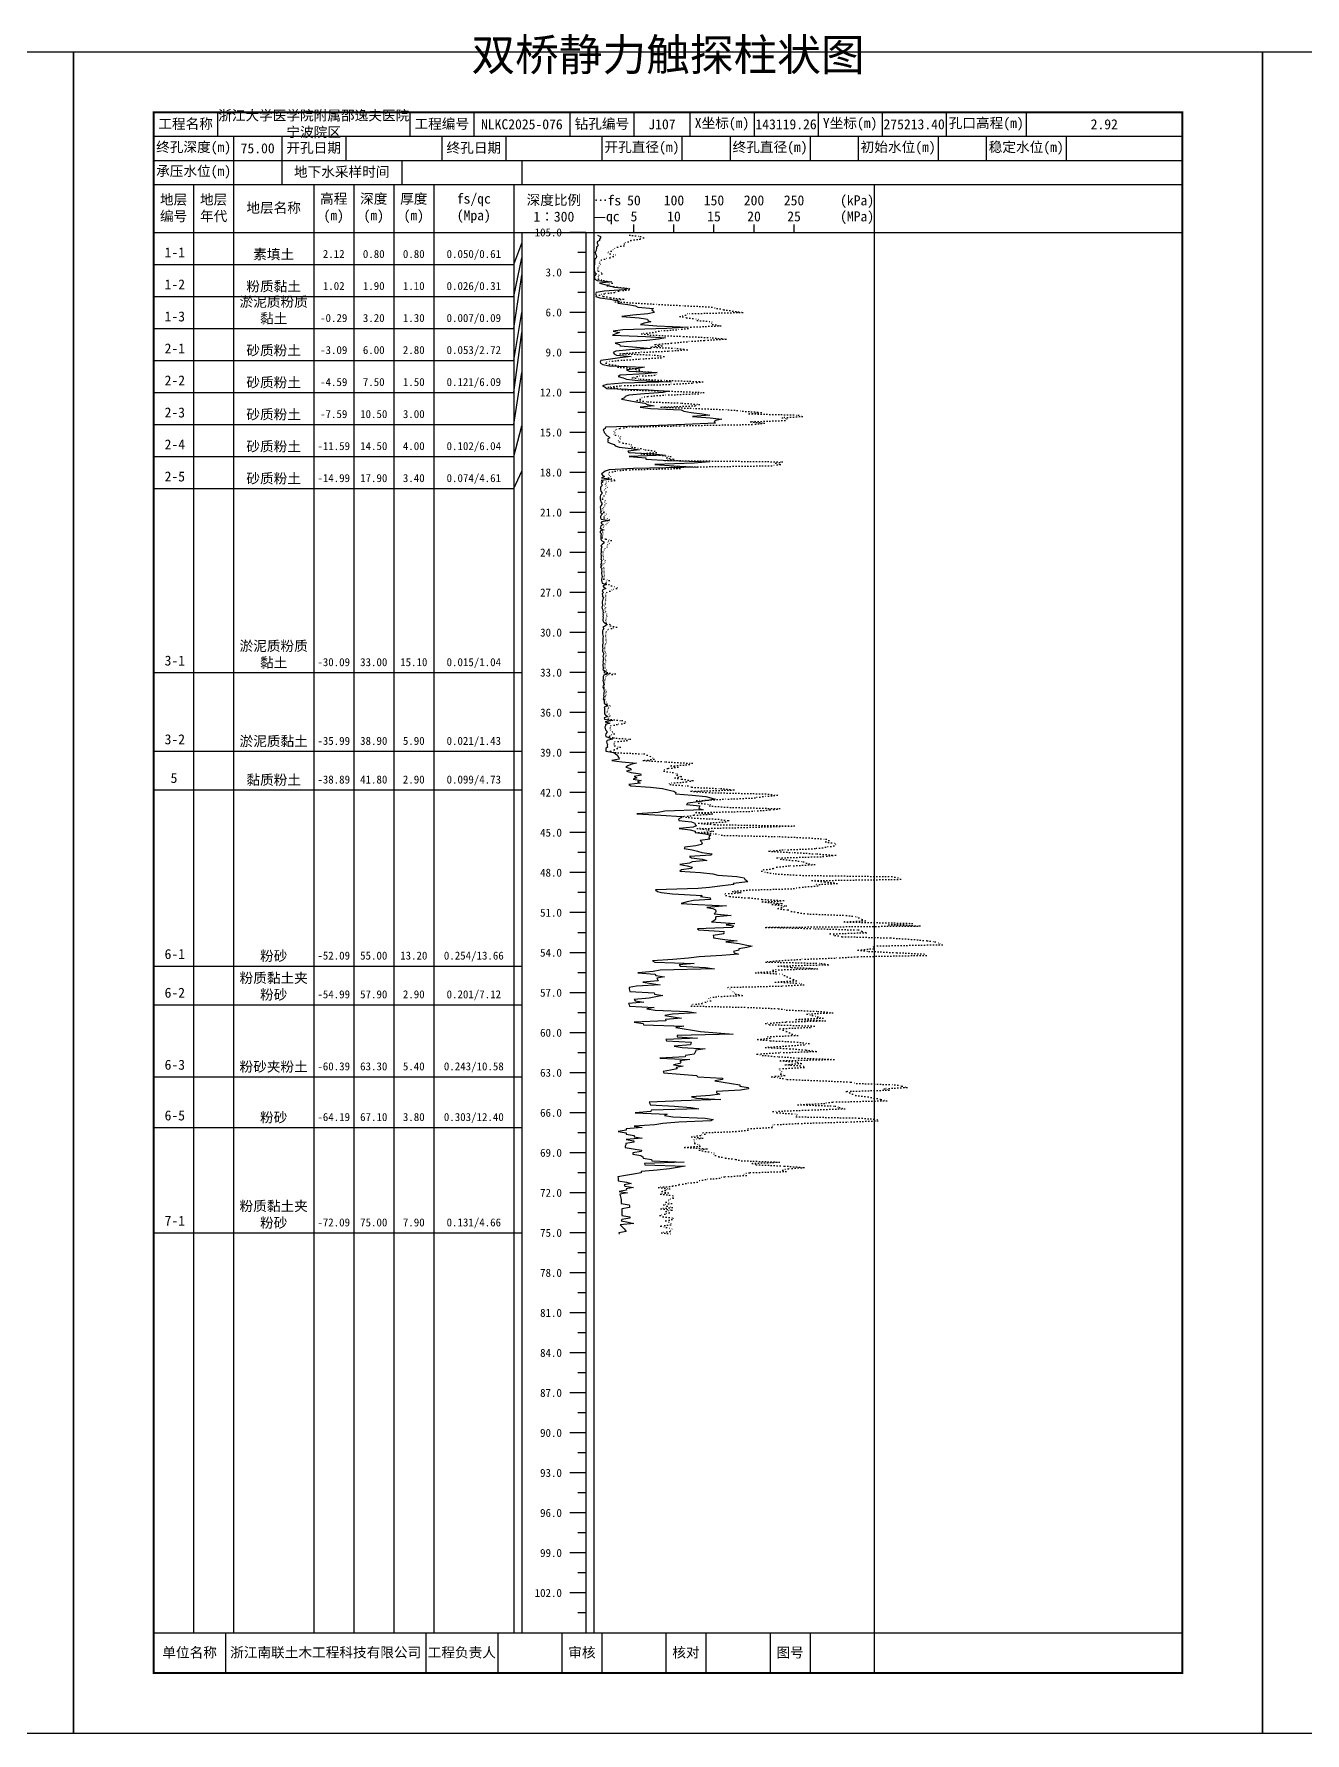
# Model space of a CAD drawing. Extents: x 297 to 65340, y 0 to 425.
# Drawn here: x 31769.1 to 32086.6, y 0 to 424.6 of the extents above; entities that cross this region are included whole.
import ezdxf
from ezdxf.enums import TextEntityAlignment as Align

# ---------------------------------------------------------------- set-up
doc = ezdxf.new("R2010")
doc.units = 0
doc.linetypes.add('DOT', pattern=[6.35, 0, -6.35])
doc.layers.add('FRAME', color=7, linetype='CONTINUOUS')
doc.layers.add('STRATUM', color=7, linetype='CONTINUOUS')
doc.styles.add('ST', font='')
doc.styles.get('ST').set_extended_font_data('SimSun')

msp = doc.modelspace()

# ---------------------------------------------------------------- linework, layer by layer
at = {"layer": 'FRAME', "color": 245, "linetype": 'Continuous'}
for points in [[(31482, 0), (31779, 0), (31779, 420), (31482, 420)], [(31779, 0), (32076, 0), (32076, 420), (31779, 420)], [(32076, 0), (32373, 0), (32373, 420), (32076, 420)]]:
    msp.add_lwpolyline(points, close=True, dxfattribs=at)
at = {"layer": 'FRAME', "linetype": 'Continuous', "const_width": 0.5}
msp.add_lwpolyline([(31799, 15), (32056, 15), (32056, 405), (31799, 405)], close=True, dxfattribs=at)
at = {"layer": 'FRAME', "color": 0, "linetype": 'Continuous'}
for points in [[(31815, 405), (31815, 399)], [(31863, 405), (31863, 399)], [(31879, 405), (31879, 399)], [(31903, 405), (31903, 399)], [(31919, 405), (31919, 399)], [(31933, 405), (31933, 399)], [(31949, 405), (31949, 399)], [(31965, 405), (31965, 399)], [(31981, 405), (31981, 399)], [(31997, 405), (31997, 399)], [(32017, 405), (32017, 399)], [(32056, 405), (32056, 399)], [(31799, 399), (32056, 399)], [(31819, 399), (31819, 393)], [(31831, 399), (31831, 393)], [(31847, 399), (31847, 393)], [(31871, 399), (31871, 393)], [(31887, 399), (31887, 393)], [(31911, 399), (31911, 393)], [(31931, 399), (31931, 393)], [(31943, 399), (31943, 393)], [(31963, 399), (31963, 393)], [(31975, 399), (31975, 393)], [(31995, 399), (31995, 393)], [(32007, 399), (32007, 393)], [(32027, 399), (32027, 393)], [(32056, 399), (32056, 393)], [(31799, 393), (32056, 393)], [(31819, 393), (31819, 387)], [(31831, 393), (31831, 387)], [(31861, 393), (31861, 387)], [(31891, 393), (31891, 387)], [(31799, 387), (32056, 387)], [(31809, 387), (31809, 25)], [(31819, 387), (31819, 25)], [(31839, 387), (31839, 25)], [(31849, 387), (31849, 25)], [(31859, 387), (31859, 25)], [(31869, 387), (31869, 25)], [(31889, 387), (31889, 25)], [(31909, 387), (31909, 25)], [(31979, 387), (31979, 25)], [(31799, 375), (32056, 375)], [(31891, 375), (31891, 25)], [(31907, 375), (31907, 25)], [(31919, 375), (31919, 377)], [(31929, 375), (31929, 377)], [(31939, 375), (31939, 377)], [(31949, 375), (31949, 377)], [(31959, 375), (31959, 377)], [(31799, 25), (32056, 25)], [(31817, 25), (31817, 15)], [(31867, 25), (31867, 15)], [(31885, 25), (31885, 15)], [(31901, 25), (31901, 15)], [(31911, 25), (31911, 15)], [(31927, 25), (31927, 15)], [(31937, 25), (31937, 15)], [(31953, 25), (31953, 15)], [(31963, 25), (31963, 15)], [(31979, 25), (31979, 15)]]:
    msp.add_lwpolyline(points, dxfattribs=at)
at = {"layer": 'STRATUM', "linetype": 'Continuous'}
for points in [[(31907, 375), (31903, 375)], [(31909.9, 374.33), (31910.64, 374), (31910.62, 373.67), (31910.38, 373.33), (31910.36, 373), (31909.82, 372.67), (31909.78, 372.33), (31909.96, 372), (31910.02, 371.67), (31909.68, 371.33), (31909.64, 371), (31909.56, 370.67), (31909.44, 370.33), (31909.3, 370), (31909.38, 369.67), (31909.56, 369.33), (31909.64, 369), (31909.56, 368.67), (31909.26, 368.33), (31909.16, 368), (31909.14, 367.67), (31909.14, 367.33), (31909.16, 367), (31909.04, 366.67), (31909.1, 366.33), (31909.08, 366), (31909.08, 365.67), (31909.14, 365.33), (31909.2, 365), (31909.64, 364.67), (31909.3, 364.33), (31909.08, 364), (31909.14, 363.67), (31909.2, 363.33), (31909.82, 363), (31913.44, 362.67), (31910.38, 362.33), (31911.74, 362), (31912.88, 361.67), (31914.16, 361.33), (31917.58, 361), (31916.58, 360.67), (31911.54, 360.33), (31909.6, 360), (31909.42, 359.67), (31909.54, 359.33), (31909.52, 359), (31910.5, 358.67), (31913.02, 358.33), (31914.82, 358), (31915.36, 357.67), (31914.96, 357.33), (31917.5, 357), (31919.38, 356.67), (31919.94, 356.33), (31923.92, 356), (31923.48, 355.67), (31923.92, 355.33), (31924.04, 355), (31922.46, 354.67), (31918.72, 354.33), (31915.98, 354), (31920.34, 353.67), (31922.38, 353.33), (31922.5, 353), (31923.22, 352.67), (31921.56, 352.33), (31920.64, 352), (31924.74, 351.67), (31932.58, 351.33), (31927.18, 351), (31916.26, 350.67), (31913.84, 350.33), (31915.38, 350), (31914.5, 349.67), (31913.66, 349.33), (31921.96, 349), (31926.88, 348.67), (31925.16, 348.33), (31922.2, 348), (31917.04, 347.67), (31914.34, 347.33), (31915.42, 347), (31915.6, 346.67), (31919.6, 346.33), (31923.3, 346), (31917.88, 345.67), (31914.46, 345.33), (31913.82, 345), (31914.1, 344.67), (31914.64, 344.33), (31918.32, 344), (31915.44, 343.67), (31913.14, 343.33), (31910.74, 343), (31910.54, 342.67), (31910.66, 342.33), (31911.2, 342), (31912.78, 341.67), (31921.66, 341.33), (31920.08, 341), (31917.14, 340.67), (31917.78, 340.33), (31924.82, 340), (31921.78, 339.67), (31915.52, 339.33), (31915.04, 339), (31916.3, 338.67), (31917.14, 338.33), (31919.96, 338), (31928.28, 337.67), (31916.08, 337.33), (31912.22, 337), (31911.18, 336.67), (31911.84, 336.33), (31912.22, 336), (31922.66, 335.67), (31927.68, 335.33), (31926.32, 335), (31921.64, 334.67), (31917.72, 334.33), (31916.84, 334), (31916.66, 333.67), (31915.9, 333.33), (31917.72, 333), (31919.5, 332.67), (31921.7, 332.33), (31922.3, 332), (31924.04, 331.67), (31920.56, 331.33), (31923.14, 331), (31930.8, 330.67), (31931.44, 330.33), (31933.26, 330), (31936.02, 329.67), (31937.96, 329.33), (31933.6, 329), (31938.04, 328.67), (31940.98, 328.33), (31939.44, 328), (31939.04, 327.67), (31939.34, 327.33), (31931.68, 327), (31923, 326.67), (31911.9, 326.33), (31911.8, 326), (31911.3, 325.67), (31911.46, 325.33), (31911.6, 325), (31911.88, 324.67), (31912.04, 324.33), (31912.66, 324), (31912.94, 323.67), (31912.36, 323.33), (31912.54, 323), (31912.42, 322.67), (31913.1, 322.33), (31914.06, 322), (31914.32, 321.67), (31915.28, 321.33), (31918.3, 321), (31920.4, 320.67), (31917.5, 320.33), (31917.74, 320), (31924.04, 319.67), (31926.8, 319.33), (31917.78, 319), (31921.94, 318.67), (31921.94, 318.33), (31927.74, 318), (31937.88, 317.67), (31934.04, 317.33), (31924.22, 317), (31928.98, 316.67), (31934.96, 316.33), (31918.86, 316), (31912.78, 315.67), (31911.84, 315.33), (31911.4, 315), (31910.88, 314.67), (31911.18, 314.33), (31911.62, 314), (31910.86, 313.67), (31913.5, 313.33), (31910.8, 313), (31911.3, 312.67), (31910.78, 312.33), (31910.94, 312), (31910.94, 311.67), (31910.68, 311.33), (31910.68, 311), (31910.62, 310.67), (31910.76, 310.33), (31910.98, 310), (31911.02, 309.67), (31910.66, 309.33), (31910.56, 309), (31910.6, 308.67), (31910.58, 308.33), (31910.68, 308), (31910.76, 307.67), (31910.98, 307.33), (31911, 307), (31910.7, 306.67), (31910.58, 306.33), (31910.64, 306), (31910.62, 305.67), (31910.84, 305.33), (31910.6, 305), (31911.18, 304.67), (31910.8, 304.33), (31910.62, 304), (31910.64, 303.67), (31910.82, 303.33), (31912.84, 303), (31910.94, 302.67), (31910.74, 302.33), (31911.32, 302), (31910.74, 301.67), (31910.62, 301.33), (31910.58, 301), (31911.32, 300.67), (31910.6, 300.33), (31910.54, 300), (31910.88, 299.67), (31910.76, 299.33), (31910.72, 299), (31910.72, 298.67), (31910.72, 298.33), (31910.92, 298), (31911.5, 297.67), (31911.5, 297.33), (31911.06, 297), (31910.74, 296.67), (31910.96, 296.33), (31910.8, 296), (31910.78, 295.67), (31910.8, 295.33), (31910.8, 295), (31910.76, 294.67), (31910.84, 294.33), (31910.82, 294), (31910.78, 293.67), (31910.76, 293.33), (31910.96, 293), (31910.84, 292.67), (31910.92, 292.33), (31910.68, 292), (31910.92, 291.67), (31910.68, 291.33), (31910.94, 291), (31910.9, 290.67), (31910.94, 290.33), (31910.9, 290), (31910.92, 289.67), (31910.94, 289.33), (31911.04, 289), (31911, 288.67), (31910.9, 288.33), (31910.86, 288), (31911.02, 287.67), (31911.08, 287.33), (31912.14, 287), (31911.2, 286.67), (31911.46, 286.33), (31911.98, 286), (31911.22, 285.67), (31911.1, 285.33), (31911.38, 285), (31911.08, 284.67), (31911.12, 284.33), (31911.12, 284), (31911.36, 283.67), (31911.2, 283.33), (31911.12, 283), (31911.1, 282.67), (31911.1, 282.33), (31911.12, 282), (31911.12, 281.67), (31911.02, 281.33), (31911.04, 281), (31911.24, 280.67), (31911.24, 280.33), (31911.28, 280), (31911.26, 279.67), (31911.28, 279.33), (31911.2, 279), (31911.3, 278.67), (31911.2, 278.33), (31911.2, 278), (31911.38, 277.67), (31911.72, 277.33), (31912.34, 277), (31911.86, 276.67), (31911.26, 276.33), (31911.44, 276), (31911.26, 275.67), (31911.16, 275.33), (31911.18, 275), (31911.18, 274.67), (31911.22, 274.33), (31911.3, 274), (31911.26, 273.67), (31911.26, 273.33), (31911.26, 273), (31911.2, 272.67), (31911.3, 272.33), (31911.12, 272), (31911.12, 271.67), (31911.18, 271.33), (31911.2, 271), (31911.18, 270.67), (31911.18, 270.33), (31911.28, 270), (31911.48, 269.67), (31911.32, 269.33), (31911.26, 269), (31911.38, 268.67), (31911.28, 268.33), (31911.32, 268), (31911.2, 267.67), (31911.32, 267.33), (31911.22, 267), (31911.24, 266.67), (31911.34, 266.33), (31911.34, 266), (31911.26, 265.67), (31911.88, 265.33), (31911.5, 265), (31912.58, 264.67), (31911.48, 264.33), (31911.34, 264), (31911.32, 263.67), (31911.32, 263.33), (31911.26, 263), (31911.32, 262.67), (31911.38, 262.33), (31911.44, 262), (31911.3, 261.67), (31911.2, 261.33), (31911.42, 261), (31911.44, 260.67), (31911.58, 260.33), (31911.46, 260), (31911.46, 259.67), (31911.38, 259.33), (31911.44, 259), (31911.36, 258.67), (31911.3, 258.33), (31911.56, 258), (31911.56, 257.67), (31911.58, 257.33), (31912, 257), (31912.44, 256.67), (31911.58, 256.33), (31911.62, 256), (31911.62, 255.67), (31911.64, 255.33), (31911.66, 255), (31911.68, 254.67), (31911.86, 254.33), (31912.52, 254), (31911.58, 253.67), (31911.68, 253.33), (31913.7, 253), (31911.82, 252.67), (31912.94, 252.33), (31911.9, 252), (31911.88, 251.67), (31911.76, 251.33), (31911.84, 251), (31911.88, 250.67), (31912.22, 250.33), (31912.22, 250), (31911.94, 249.67), (31911.92, 249.33), (31911.96, 249), (31912.88, 248.67), (31913.62, 248.33), (31912.32, 248), (31912.14, 247.67), (31912.24, 247.33), (31912.42, 247), (31912.34, 246.67), (31912.4, 246.33), (31912.02, 246), (31912, 245.67), (31911.94, 245.33), (31914, 245), (31914.36, 244.67), (31914.88, 244.33), (31914.94, 244), (31915.22, 243.67), (31915.34, 243.33), (31913.44, 243), (31915.94, 242.67), (31919.66, 242.33), (31918.24, 242), (31917.5, 241.67), (31916.96, 241.33), (31918.18, 241), (31918.32, 240.67), (31917.12, 240.33), (31918.3, 240), (31920.68, 239.67), (31920.78, 239.33), (31919.08, 239), (31919.7, 238.67), (31918.78, 238.33), (31920.78, 238), (31919.88, 237.67), (31920.54, 237.33), (31917.76, 237), (31918.2, 236.67), (31923.16, 236.33), (31926.16, 236), (31927.46, 235.67), (31928.98, 235.33), (31929.44, 235), (31929.38, 234.67), (31933.54, 234.33), (31936.92, 234), (31938.24, 233.67), (31939.26, 233.33), (31937.4, 233), (31935.04, 232.67), (31932.46, 232.33), (31932.14, 232), (31935.5, 231.67), (31935.26, 231.33), (31935.2, 231), (31936.28, 230.67), (31926.72, 230.33), (31925.08, 230), (31919.72, 229.67), (31925.72, 229.33), (31930.96, 229), (31930.74, 228.67), (31930.12, 228.33), (31930.18, 228), (31933.34, 227.67), (31934.24, 227.33), (31934.26, 227), (31934.62, 226.67), (31933.78, 226.33), (31930.26, 226), (31933.08, 225.67), (31934.32, 225.33), (31934.26, 225), (31936.84, 224.67), (31938.24, 224.33), (31937.78, 224), (31937.68, 223.67), (31937.94, 223.33), (31935.58, 223), (31935.84, 222.67), (31936.02, 222.33), (31935.78, 222), (31934.44, 221.67), (31931.74, 221.33), (31931.58, 221), (31933.56, 220.67), (31934.84, 220.33), (31935.92, 220), (31938.54, 219.67), (31938.22, 219.33), (31932.9, 219), (31933.42, 218.67), (31936.04, 218.33), (31937.18, 218), (31933.54, 217.67), (31932.86, 217.33), (31930.48, 217), (31932.32, 216.67), (31933.54, 216.33), (31933.32, 216), (31930.92, 215.67), (31930.5, 215.33), (31935.66, 215), (31938.68, 214.67), (31939.92, 214.33), (31944.7, 214), (31946.5, 213.67), (31946.72, 213.33), (31947.14, 213), (31947.48, 212.67), (31943.78, 212.33), (31943.98, 212), (31941.12, 211.67), (31937.88, 211.33), (31935.08, 211), (31924.42, 210.67), (31924.88, 210.33), (31925.86, 210), (31928.62, 209.67), (31936.06, 209.33), (31935.64, 209), (31938.02, 208.67), (31938.16, 208.33), (31933.92, 208), (31932.32, 207.67), (31930.78, 207.33), (31934.96, 207), (31942.16, 206.67), (31937.22, 206.33), (31938.72, 206), (31939.36, 205.67), (31939.5, 205.33), (31939.36, 205), (31939.08, 204.67), (31943.3, 204.33), (31939.5, 204), (31939.34, 203.67), (31939.36, 203.33), (31939, 203), (31938.34, 202.67), (31944.2, 202.33), (31942.02, 202), (31943.98, 201.67), (31943.56, 201.33), (31934.88, 201), (31935.2, 200.67), (31941.56, 200.33), (31941.4, 200), (31941.42, 199.67), (31938.82, 199.33), (31938.88, 199), (31938.84, 198.67), (31941.7, 198.33), (31944.8, 198), (31941.94, 197.67), (31945.32, 197.33), (31946.8, 197), (31948.5, 196.67), (31947.22, 196.33), (31945.22, 196), (31945.24, 195.67), (31943.86, 195.33), (31944.06, 195), (31945.12, 194.67), (31940.98, 194.33), (31935.26, 194), (31932.6, 193.67), (31928.74, 193.33), (31923.64, 193), (31924.22, 192.67), (31934.02, 192.33), (31930.3, 192), (31930.54, 191.67), (31936.9, 191.33), (31939.14, 191), (31925.58, 190.67), (31923.78, 190.33), (31920, 190), (31924.24, 189.67), (31924.46, 189.33), (31926.62, 189), (31924.76, 188.67), (31924.88, 188.33), (31925.02, 188), (31921.2, 187.67), (31923.42, 187.33), (31925.56, 187), (31919.68, 186.67), (31917.78, 186.33), (31917.82, 186), (31917.9, 185.67), (31917.98, 185.33), (31924.06, 185), (31924.12, 184.67), (31926.2, 184.33), (31924.44, 184), (31922.82, 183.67), (31919.08, 183.33), (31919.34, 183), (31921.5, 182.67), (31917.68, 182.33), (31917.8, 182), (31917.9, 181.67), (31924.08, 181.33), (31922.18, 181), (31924.34, 180.67), (31932.42, 180.33), (31934.52, 180), (31928.62, 179.67), (31926.72, 179.33), (31928.8, 179), (31930.86, 178.67), (31926.9, 178.33), (31926.98, 178), (31919.06, 177.67), (31921.34, 177.33), (31921.42, 177), (31931.46, 176.67), (31929.46, 176.33), (31931.52, 176), (31933.62, 175.67), (31935.66, 175.33), (31939.72, 175), (31943.76, 174.67), (31929.8, 174.33), (31929.84, 174), (31934.92, 173.67), (31927, 173.33), (31927.14, 173), (31933.26, 172.67), (31933.18, 172.33), (31933.14, 172), (31929.08, 171.67), (31931.06, 171.33), (31936.82, 171), (31934.5, 170.67), (31934.36, 170.33), (31934.2, 170), (31934.08, 169.67), (31931.92, 169.33), (31931.78, 169), (31925.48, 168.67), (31933, 168.33), (31930.5, 168), (31930.78, 167.67), (31930.46, 167.33), (31928.92, 167), (31931.3, 166.67), (31929.58, 166.33), (31929.84, 166), (31928.12, 165.67), (31926.3, 165.33), (31926.46, 165), (31930.56, 164.67), (31934.66, 164.33), (31935, 164), (31941.12, 163.67), (31941.14, 163.33), (31939.2, 163), (31941.28, 162.67), (31943.36, 162.33), (31945.42, 162), (31945.44, 161.67), (31947.5, 161.33), (31947.58, 161), (31945.6, 160.67), (31939.64, 160.33), (31939.64, 160), (31940.42, 159.67), (31938.04, 159.33), (31933.38, 159), (31934.6, 158.67), (31940.72, 158.33), (31930.8, 158), (31922.84, 157.67), (31922.94, 157.33), (31923.06, 157), (31929.12, 156.67), (31933.18, 156.33), (31935.22, 156), (31923.28, 155.67), (31923.22, 155.33), (31919.28, 155), (31927.3, 154.67), (31926.66, 154.33), (31928.74, 154), (31936.8, 153.67), (31938.76, 153.33), (31938.22, 153), (31930.22, 152.67), (31926.22, 152.33), (31924.24, 152), (31919.06, 151.67), (31921.06, 151.33), (31917.04, 151), (31917.06, 150.67), (31915.04, 150.33), (31917.06, 150), (31917.06, 149.67), (31919.06, 149.33), (31919.08, 149), (31921.08, 148.67), (31917.02, 148.33), (31918.98, 148), (31918.98, 147.67), (31916.98, 147.33), (31916.94, 147), (31916.78, 146.67), (31916.8, 146.33), (31918.84, 146), (31920.88, 145.67), (31920.84, 145.33), (31918.74, 145), (31918.74, 144.67), (31920.74, 144.33), (31921.24, 144), (31921.3, 143.67), (31923.36, 143.33), (31923.46, 143), (31931.54, 142.67), (31921.62, 142.33), (31921.72, 142), (31931.82, 141.67), (31929.88, 141.33), (31927.9, 141), (31924.8, 140.67), (31920.84, 140.33), (31920.84, 140), (31918.9, 139.67), (31916.92, 139.33), (31915, 139), (31915.06, 138.67), (31915.1, 138.33), (31915.1, 138), (31917.12, 137.67), (31918.32, 137.33), (31916.52, 137), (31916.72, 136.67), (31918.92, 136.33), (31917.06, 136), (31917.18, 135.67), (31915.28, 135.33), (31917.36, 135), (31915.48, 134.67), (31915.58, 134.33), (31915.68, 134), (31915.74, 133.67), (31915.78, 133.33), (31915.84, 133), (31915.84, 132.67), (31915.84, 132.33), (31917.84, 132), (31917.88, 131.67), (31917.92, 131.33), (31915.94, 131), (31915.94, 130.67), (31915.94, 130.33), (31915.98, 130), (31915.96, 129.67), (31915.98, 129.33), (31917.94, 129), (31917.98, 128.67), (31915.98, 128.33), (31915.84, 128), (31917.58, 127.67), (31918.98, 127.33), (31915.52, 127), (31915.92, 126.67), (31916.26, 126.33), (31916.56, 126), (31916.84, 125.67), (31917.02, 125.33), (31915.2, 125), (31915.3, 124.67)], [(31889, 367), (31891, 372.33)], [(31907, 370), (31905, 370)], [(31799, 367), (31809, 367)], [(31809, 367), (31819, 367)], [(31819, 367), (31839, 367)], [(31839, 367), (31849, 367)], [(31849, 367), (31859, 367)], [(31859, 367), (31869, 367)], [(31869, 367), (31889, 367)], [(31889, 359), (31891, 368.67)], [(31889, 351), (31891, 364.33)], [(31907, 365), (31903, 365)], [(31799, 359), (31809, 359)], [(31809, 359), (31819, 359)], [(31819, 359), (31839, 359)], [(31839, 359), (31849, 359)], [(31849, 359), (31859, 359)], [(31859, 359), (31869, 359)], [(31869, 359), (31889, 359)], [(31907, 360), (31905, 360)], [(31889, 343), (31891, 355)], [(31907, 355), (31903, 355)], [(31799, 351), (31809, 351)], [(31809, 351), (31819, 351)], [(31819, 351), (31839, 351)], [(31839, 351), (31849, 351)], [(31849, 351), (31859, 351)], [(31859, 351), (31869, 351)], [(31869, 351), (31889, 351)], [(31889, 335), (31891, 350)], [(31907, 350), (31905, 350)], [(31907, 345), (31903, 345)], [(31799, 343), (31809, 343)], [(31809, 343), (31819, 343)], [(31819, 343), (31839, 343)], [(31839, 343), (31849, 343)], [(31849, 343), (31859, 343)], [(31859, 343), (31869, 343)], [(31869, 343), (31889, 343)], [(31889, 327), (31891, 340)], [(31907, 340), (31905, 340)], [(31799, 335), (31809, 335)], [(31809, 335), (31819, 335)], [(31819, 335), (31839, 335)], [(31839, 335), (31849, 335)], [(31849, 335), (31859, 335)], [(31859, 335), (31869, 335)], [(31869, 335), (31889, 335)], [(31907, 335), (31903, 335)], [(31799, 327), (31809, 327)], [(31809, 327), (31819, 327)], [(31819, 327), (31839, 327)], [(31839, 327), (31849, 327)], [(31849, 327), (31859, 327)], [(31859, 327), (31869, 327)], [(31869, 327), (31889, 327)], [(31907, 330), (31905, 330)], [(31889, 319), (31891, 326.67)], [(31907, 325), (31903, 325)], [(31799, 319), (31809, 319)], [(31809, 319), (31819, 319)], [(31819, 319), (31839, 319)], [(31839, 319), (31849, 319)], [(31849, 319), (31859, 319)], [(31859, 319), (31869, 319)], [(31869, 319), (31889, 319)], [(31907, 320), (31905, 320)], [(31889, 311), (31891, 315.33)], [(31907, 315), (31903, 315)], [(31799, 311), (31809, 311)], [(31809, 311), (31819, 311)], [(31819, 311), (31839, 311)], [(31839, 311), (31849, 311)], [(31849, 311), (31859, 311)], [(31859, 311), (31869, 311)], [(31869, 311), (31889, 311)], [(31907, 310), (31905, 310)], [(31907, 305), (31903, 305)], [(31907, 300), (31905, 300)], [(31907, 295), (31903, 295)], [(31907, 290), (31905, 290)], [(31907, 285), (31903, 285)], [(31907, 280), (31905, 280)], [(31907, 275), (31903, 275)], [(31907, 270), (31905, 270)], [(31799, 265), (31809, 265)], [(31809, 265), (31819, 265)], [(31819, 265), (31839, 265)], [(31839, 265), (31849, 265)], [(31849, 265), (31859, 265)], [(31859, 265), (31869, 265)], [(31869, 265), (31889, 265)], [(31889, 265), (31891, 265)], [(31907, 265), (31903, 265)], [(31907, 260), (31905, 260)], [(31907, 255), (31903, 255)], [(31907, 250), (31905, 250)], [(31799, 245.33), (31809, 245.33)], [(31809, 245.33), (31819, 245.33)], [(31819, 245.33), (31839, 245.33)], [(31839, 245.33), (31849, 245.33)], [(31849, 245.33), (31859, 245.33)], [(31859, 245.33), (31869, 245.33)], [(31869, 245.33), (31889, 245.33)], [(31889, 245.33), (31891, 245.33)], [(31907, 245), (31903, 245)], [(31907, 240), (31905, 240)], [(31799, 235.67), (31809, 235.67)], [(31809, 235.67), (31819, 235.67)], [(31819, 235.67), (31839, 235.67)], [(31839, 235.67), (31849, 235.67)], [(31849, 235.67), (31859, 235.67)], [(31859, 235.67), (31869, 235.67)], [(31869, 235.67), (31889, 235.67)], [(31889, 235.67), (31891, 235.67)], [(31907, 235), (31903, 235)], [(31907, 230), (31905, 230)], [(31907, 225), (31903, 225)], [(31907, 220), (31905, 220)], [(31907, 215), (31903, 215)], [(31907, 210), (31905, 210)], [(31907, 205), (31903, 205)], [(31907, 200), (31905, 200)], [(31799, 191.67), (31809, 191.67)], [(31809, 191.67), (31819, 191.67)], [(31819, 191.67), (31839, 191.67)], [(31839, 191.67), (31849, 191.67)], [(31849, 191.67), (31859, 191.67)], [(31859, 191.67), (31869, 191.67)], [(31869, 191.67), (31889, 191.67)], [(31889, 191.67), (31891, 191.67)], [(31907, 195), (31903, 195)], [(31907, 190), (31905, 190)], [(31907, 185), (31903, 185)], [(31799, 182), (31809, 182)], [(31809, 182), (31819, 182)], [(31819, 182), (31839, 182)], [(31839, 182), (31849, 182)], [(31849, 182), (31859, 182)], [(31859, 182), (31869, 182)], [(31869, 182), (31889, 182)], [(31889, 182), (31891, 182)], [(31907, 180), (31905, 180)], [(31907, 175), (31903, 175)], [(31907, 170), (31905, 170)], [(31799, 164), (31809, 164)], [(31809, 164), (31819, 164)], [(31819, 164), (31839, 164)], [(31839, 164), (31849, 164)], [(31849, 164), (31859, 164)], [(31859, 164), (31869, 164)], [(31869, 164), (31889, 164)], [(31889, 164), (31891, 164)], [(31907, 165), (31903, 165)], [(31907, 160), (31905, 160)], [(31907, 155), (31903, 155)], [(31799, 151.33), (31809, 151.33)], [(31809, 151.33), (31819, 151.33)], [(31819, 151.33), (31839, 151.33)], [(31839, 151.33), (31849, 151.33)], [(31849, 151.33), (31859, 151.33)], [(31859, 151.33), (31869, 151.33)], [(31869, 151.33), (31889, 151.33)], [(31889, 151.33), (31891, 151.33)], [(31907, 150), (31905, 150)], [(31907, 145), (31903, 145)], [(31907, 140), (31905, 140)], [(31907, 135), (31903, 135)], [(31907, 130), (31905, 130)], [(31799, 125), (31809, 125)], [(31809, 125), (31819, 125)], [(31819, 125), (31839, 125)], [(31839, 125), (31849, 125)], [(31849, 125), (31859, 125)], [(31859, 125), (31869, 125)], [(31869, 125), (31889, 125)], [(31889, 125), (31891, 125)], [(31907, 125), (31903, 125)], [(31907, 120), (31905, 120)], [(31907, 115), (31903, 115)], [(31907, 110), (31905, 110)], [(31907, 105), (31903, 105)], [(31907, 100), (31905, 100)], [(31907, 95), (31903, 95)], [(31907, 90), (31905, 90)], [(31907, 85), (31903, 85)], [(31907, 80), (31905, 80)], [(31907, 75), (31903, 75)], [(31907, 70), (31905, 70)], [(31907, 65), (31903, 65)], [(31907, 60), (31905, 60)], [(31907, 55), (31903, 55)], [(31907, 50), (31905, 50)], [(31907, 45), (31903, 45)], [(31907, 40), (31905, 40)], [(31907, 35), (31903, 35)], [(31907, 30), (31905, 30)]]:
    msp.add_lwpolyline(points, dxfattribs=at)
at = {"layer": 'STRATUM', "linetype": 'DOT', "ltscale": 0.1}
msp.add_lwpolyline([(31917.94, 374.33), (31920.68, 374), (31921.38, 373.67), (31920.5, 373.33), (31918.26, 373), (31917.58, 372.67), (31916.52, 372.33), (31916.56, 372), (31916.48, 371.67), (31914.88, 371.33), (31914.18, 371), (31913.8, 370.67), (31913.3, 370.33), (31912.46, 370), (31913.08, 369.67), (31914.4, 369.33), (31913.82, 369), (31912.98, 368.67), (31911.64, 368.33), (31910.8, 368), (31910.42, 367.67), (31910.34, 367.33), (31910.64, 367), (31910.26, 366.67), (31909.98, 366.33), (31910.04, 366), (31909.92, 365.67), (31910.16, 365.33), (31910.82, 365), (31911, 364.67), (31910.26, 364.33), (31910.08, 364), (31910.1, 363.67), (31910.14, 363.33), (31911.44, 363), (31912.98, 362.67), (31913.6, 362.33), (31912.52, 362), (31912.42, 361.67), (31914.9, 361.33), (31917.96, 361), (31917.74, 360.67), (31915.18, 360.33), (31914.08, 360), (31911.6, 359.67), (31910.4, 359.33), (31911.48, 359), (31913.22, 358.67), (31916.38, 358.33), (31914, 358), (31914.36, 357.67), (31919.52, 357.33), (31925.32, 357), (31931.82, 356.67), (31938.44, 356.33), (31939.78, 356), (31941.5, 355.67), (31943.7, 355.33), (31946.14, 355), (31932.34, 354.67), (31931.86, 354.33), (31930.52, 354), (31932.24, 353.67), (31935.14, 353.33), (31934.9, 353), (31938.44, 352.67), (31938.38, 352.33), (31938.72, 352), (31940.66, 351.67), (31933.22, 351.33), (31932.44, 351), (31929.56, 350.67), (31925.22, 350.33), (31923.68, 350), (31920.98, 349.67), (31923.16, 349.33), (31931.5, 349), (31938.7, 348.67), (31941.92, 348.33), (31936.48, 348), (31932.22, 347.67), (31928.32, 347.33), (31924.3, 347), (31925.94, 346.67), (31923.32, 346.33), (31929.92, 346), (31932.28, 345.67), (31927.46, 345.33), (31920.2, 345), (31915.52, 344.67), (31924.22, 344.33), (31926.46, 344), (31925.76, 343.67), (31920.26, 343.33), (31915.1, 343), (31912.18, 342.67), (31912.08, 342.33), (31912.92, 342), (31915.22, 341.67), (31915.02, 341.33), (31918.76, 341), (31920.32, 340.67), (31919.62, 340.33), (31924.1, 340), (31924.54, 339.67), (31924.16, 339.33), (31919.78, 339), (31918.66, 338.67), (31920.64, 338.33), (31927.2, 338), (31936.16, 337.67), (31933.46, 337.33), (31927.76, 337), (31915.44, 336.67), (31912.62, 336.33), (31915.56, 336), (31916.12, 335.67), (31927.82, 335.33), (31936.4, 335), (31935.06, 334.67), (31926.28, 334.33), (31922.4, 334), (31921.08, 333.67), (31920.56, 333.33), (31919.84, 333), (31922.52, 332.67), (31931.08, 332.33), (31935.28, 332), (31934.24, 331.67), (31925.82, 331.33), (31934.58, 331), (31942.62, 330.67), (31946.2, 330.33), (31950.8, 330), (31947.82, 329.67), (31960.14, 329.33), (31961.06, 329), (31956.08, 328.67), (31957.24, 328.33), (31956.66, 328), (31948.18, 327.67), (31951.54, 327.33), (31948.44, 327), (31930.38, 326.67), (31917.16, 326.33), (31915.42, 326), (31914.36, 325.67), (31914, 325.33), (31914.32, 325), (31913.98, 324.67), (31914.42, 324.33), (31915.7, 324), (31915.42, 323.67), (31915.68, 323.33), (31915.04, 323), (31915.42, 322.67), (31916.3, 322.33), (31918.36, 322), (31918.26, 321.67), (31918.52, 321.33), (31920.7, 321), (31921.9, 320.67), (31924.22, 320.33), (31924.52, 320), (31920.86, 319.67), (31925.46, 319.33), (31928.1, 319), (31927.2, 318.67), (31928.92, 318.33), (31926.84, 318), (31956.04, 317.67), (31954.48, 317.33), (31955.5, 317), (31953.36, 316.67), (31928.5, 316.33), (31930.48, 316), (31917.08, 315.67), (31914.34, 315.33), (31912.84, 315), (31912.66, 314.67), (31912.78, 314.33), (31913.24, 314), (31912.62, 313.67), (31914.02, 313.33), (31914.16, 313), (31912.04, 312.67), (31912.02, 312.33), (31911.8, 312), (31911.98, 311.67), (31912.38, 311.33), (31912, 311), (31911.58, 310.67), (31912, 310.33), (31912.02, 310), (31912, 309.67), (31911.52, 309.33), (31911.52, 309), (31911.18, 308.67), (31911.18, 308.33), (31911.84, 308), (31911.66, 307.67), (31912.06, 307.33), (31911.78, 307), (31911.7, 306.67), (31911.5, 306.33), (31911.12, 306), (31911.2, 305.67), (31911.48, 305.33), (31911.48, 305), (31912.16, 304.67), (31911.82, 304.33), (31911.48, 304), (31911.58, 303.67), (31912.84, 303.33), (31912.84, 303), (31912.58, 302.67), (31912.3, 302.33), (31912.06, 302), (31911.52, 301.67), (31911.4, 301.33), (31910.92, 301), (31911.52, 300.67), (31911.2, 300.33), (31911.14, 300), (31911.26, 299.67), (31911.2, 299.33), (31911.12, 299), (31911.04, 298.67), (31912.04, 298.33), (31913.34, 298), (31912.44, 297.67), (31912.9, 297.33), (31912.38, 297), (31912.3, 296.67), (31912.32, 296.33), (31911.74, 296), (31911.6, 295.67), (31911.26, 295.33), (31911.2, 295), (31911.22, 294.67), (31911.26, 294.33), (31911.3, 294), (31911.34, 293.67), (31911.4, 293.33), (31911.84, 293), (31911.78, 292.67), (31911.52, 292.33), (31911.3, 292), (31911.02, 291.67), (31911.4, 291.33), (31911.52, 291), (31911.48, 290.67), (31911.48, 290.33), (31911.5, 290), (31911.58, 289.67), (31911.64, 289.33), (31911.48, 289), (31911.5, 288.67), (31911.5, 288.33), (31912.78, 288), (31912.12, 287.67), (31912, 287.33), (31912.78, 287), (31913.42, 286.67), (31914.82, 286.33), (31914.68, 286), (31913.54, 285.67), (31912.98, 285.33), (31912.18, 285), (31911.88, 284.67), (31911.86, 284.33), (31911.88, 284), (31911.9, 283.67), (31911.94, 283.33), (31911.92, 283), (31911.84, 282.67), (31911.78, 282.33), (31911.82, 282), (31911.64, 281.67), (31911.92, 281.33), (31911.72, 281), (31911.72, 280.67), (31911.9, 280.33), (31911.74, 280), (31912.18, 279.67), (31912.18, 279.33), (31912.24, 279), (31912.1, 278.67), (31912.04, 278.33), (31911.9, 278), (31911.96, 277.67), (31912.08, 277.33), (31913.02, 277), (31913.14, 276.67), (31914.64, 276.33), (31913.4, 276), (31912.46, 275.67), (31912.1, 275.33), (31912, 275), (31911.92, 274.67), (31911.92, 274.33), (31911.92, 274), (31911.98, 273.67), (31912.02, 273.33), (31911.96, 273), (31912.12, 272.67), (31911.9, 272.33), (31911.84, 272), (31911.72, 271.67), (31911.68, 271.33), (31911.66, 271), (31911.68, 270.67), (31911.7, 270.33), (31911.82, 270), (31911.98, 269.67), (31911.96, 269.33), (31911.92, 269), (31911.8, 268.67), (31911.78, 268.33), (31911.92, 268), (31911.92, 267.67), (31911.66, 267.33), (31911.72, 267), (31911.72, 266.67), (31911.72, 266.33), (31911.74, 266), (31912.22, 265.67), (31912.06, 265.33), (31912.28, 265), (31914.28, 264.67), (31912.28, 264.33), (31911.98, 264), (31911.9, 263.67), (31911.72, 263.33), (31911.66, 263), (31911.64, 262.67), (31911.6, 262.33), (31911.6, 262), (31911.56, 261.67), (31911.6, 261.33), (31911.56, 261), (31911.86, 260.67), (31912.04, 260.33), (31912, 260), (31912.04, 259.67), (31911.92, 259.33), (31911.8, 259), (31911.74, 258.67), (31911.74, 258.33), (31911.66, 258), (31912.06, 257.67), (31912.2, 257.33), (31912.2, 257), (31913.14, 256.67), (31912.7, 256.33), (31912.6, 256), (31912.38, 255.67), (31912.34, 255.33), (31912.2, 255), (31912.7, 254.67), (31913.04, 254.33), (31912.92, 254), (31912.64, 253.67), (31912.58, 253.33), (31916.06, 253), (31917, 252.67), (31916.68, 252.33), (31914.74, 252), (31913.2, 251.67), (31913.06, 251.33), (31913, 251), (31913.16, 250.67), (31913.56, 250.33), (31913.62, 250), (31914.1, 249.67), (31913, 249.33), (31912.9, 249), (31913.94, 248.67), (31918.04, 248.33), (31917.26, 248), (31914.18, 247.67), (31914.02, 247.33), (31913.96, 247), (31914.24, 246.67), (31915.52, 246.33), (31914.84, 246), (31914.02, 245.67), (31913.16, 245.33), (31914.36, 245), (31921.54, 244.67), (31922.28, 244.33), (31923.16, 244), (31923.64, 243.67), (31923.96, 243.33), (31921.38, 243), (31927.04, 242.67), (31933.52, 242.33), (31932.82, 242), (31928.32, 241.67), (31929.96, 241.33), (31927.38, 241), (31926.54, 240.67), (31926.54, 240.33), (31928.72, 240), (31929.96, 239.67), (31929.8, 239.33), (31930.76, 239), (31929.28, 238.67), (31931.08, 238.33), (31933.74, 238), (31932.06, 237.67), (31927.76, 237.33), (31928.1, 237), (31932.48, 236.67), (31933.58, 236.33), (31940.76, 236), (31943.94, 235.67), (31933.32, 235.33), (31937.88, 235), (31951.88, 234.67), (31954.8, 234.33), (31951.2, 234), (31949.22, 233.67), (31941.24, 233.33), (31934.72, 233), (31935.78, 232.67), (31935.22, 232.33), (31938.04, 232), (31937.92, 231.67), (31942.36, 231.33), (31955.4, 231), (31952.86, 230.67), (31948.56, 230.33), (31934.58, 230), (31938.58, 229.67), (31933.9, 229.33), (31931.3, 229), (31933.5, 228.67), (31940.14, 228.33), (31942.62, 228), (31941.84, 227.67), (31935.2, 227.33), (31939.24, 227), (31959.06, 226.67), (31948, 226.33), (31934.9, 226), (31937.66, 225.67), (31938.82, 225.33), (31935.22, 225), (31939.5, 224.67), (31940.92, 224.33), (31955.4, 224), (31962.8, 223.67), (31967, 223.33), (31967.68, 223), (31966.9, 222.67), (31969.16, 222.33), (31969.4, 222), (31968.94, 221.67), (31966.84, 221.33), (31964.16, 221), (31956.14, 220.67), (31952.76, 220.33), (31959.2, 220), (31964.8, 219.67), (31969.34, 219.33), (31966.3, 219), (31954.82, 218.67), (31955.66, 218.33), (31959.42, 218), (31961.34, 217.67), (31962.08, 217.33), (31964.08, 217), (31957.72, 216.67), (31954.66, 216.33), (31953.68, 216), (31951.4, 215.67), (31950.94, 215.33), (31952.36, 215), (31954.48, 214.67), (31960.56, 214.33), (31983.42, 214), (31985.04, 213.67), (31985.58, 213.33), (31963.54, 213), (31966.76, 212.67), (31969.72, 212.33), (31964.52, 212), (31964.82, 211.67), (31960.38, 211.33), (31958.98, 211), (31947.92, 210.67), (31943.7, 210.33), (31945.66, 210), (31941.74, 209.67), (31942.02, 209.33), (31943.04, 209), (31947.82, 208.67), (31951.1, 208.33), (31956.38, 208), (31951.12, 207.67), (31955.96, 207.33), (31953.64, 207), (31957.06, 206.67), (31955.86, 206.33), (31955.02, 206), (31957.5, 205.67), (31958.36, 205.33), (31960.06, 205), (31962.4, 204.67), (31972.08, 204.33), (31974.7, 204), (31975.18, 203.67), (31976.04, 203.33), (31976.78, 203), (31971.64, 202.67), (31988.54, 202.33), (31982.66, 202), (31990.46, 201.67), (31951.98, 201.33), (31964.38, 201), (31975.08, 200.67), (31976.02, 200.33), (31977.02, 200), (31968.04, 199.67), (31969.28, 199.33), (31971.12, 199), (31983.18, 198.67), (31988.34, 198.33), (31992.3, 198), (31994.28, 197.67), (31995.44, 197.33), (31996.02, 197), (31978.76, 196.67), (31978.84, 196.33), (31978.78, 196), (31975.02, 195.67), (31977.78, 195.33), (31984.76, 195), (31991.5, 194.67), (31991.98, 194.33), (31974.84, 194), (31969.12, 193.67), (31960.54, 193.33), (31955.34, 193), (31952.06, 192.67), (31965.86, 192.33), (31967.54, 192), (31955.14, 191.67), (31958.42, 191.33), (31964.78, 191), (31953.76, 190.67), (31954.48, 190.33), (31949.42, 190), (31956.02, 189.67), (31956.62, 189.33), (31957.3, 189), (31958.04, 188.67), (31958.82, 188.33), (31959.5, 188), (31954.4, 187.67), (31960.88, 187.33), (31961.4, 187), (31955.88, 186.67), (31942.36, 186.33), (31942.98, 186), (31943.34, 185.67), (31943.7, 185.33), (31944.08, 185), (31944.44, 184.67), (31946.04, 184.33), (31939.56, 184), (31937.62, 183.67), (31937.76, 183.33), (31938.12, 183), (31936.84, 182.67), (31935.98, 182.33), (31933.48, 182), (31933.4, 181.67), (31947.52, 181.33), (31955.18, 181), (31957.22, 180.67), (31965.06, 180.33), (31968.64, 180), (31962.26, 179.67), (31963.58, 179.33), (31964.9, 179), (31966.2, 178.67), (31959.56, 178.33), (31966.8, 178), (31956.86, 177.67), (31951.94, 177.33), (31952.96, 177), (31964.04, 176.67), (31962.98, 176.33), (31955.48, 176), (31956.26, 175.67), (31957.1, 175.33), (31957.9, 175), (31958.56, 174.67), (31959.84, 174.33), (31952.38, 174), (31952.96, 173.67), (31949.94, 173.33), (31953.16, 173), (31959.84, 172.67), (31962.66, 172.33), (31961.44, 172), (31956.98, 171.67), (31951.94, 171.33), (31958.06, 171), (31962.08, 170.67), (31964.52, 170.33), (31955.16, 170), (31949.76, 169.67), (31951.16, 169.33), (31955.28, 169), (31960.2, 168.67), (31968.92, 168.33), (31955.6, 168), (31959.82, 167.67), (31960.76, 167.33), (31956.84, 167), (31961.34, 166.67), (31961.44, 166.33), (31955.26, 166), (31955.42, 165.67), (31955.9, 165.33), (31955.7, 165), (31955.68, 164.67), (31956.58, 164.33), (31953.42, 164), (31955.5, 163.67), (31957.4, 163.33), (31965.54, 163), (31973.26, 162.67), (31974.68, 162.33), (31984.2, 162), (31986, 161.67), (31987.14, 161.33), (31981.56, 161), (31982.7, 160.67), (31972.12, 160.33), (31972.9, 160), (31973.64, 159.67), (31974.46, 159.33), (31977.52, 159), (31979.02, 158.67), (31980.76, 158.33), (31982.12, 158), (31968.52, 157.67), (31966.56, 157.33), (31960.06, 157), (31969.24, 156.67), (31970.38, 156.33), (31971.6, 156), (31962.6, 155.67), (31953.8, 155.33), (31954.78, 155), (31959.76, 154.67), (31959.66, 154.33), (31959.62, 154), (31975.28, 153.67), (31979.76, 153.33), (31979.88, 153), (31971.98, 152.67), (31960.06, 152.33), (31953.7, 152), (31953.54, 151.67), (31953.46, 151.33), (31947.44, 151), (31947.44, 150.67), (31944.46, 150.33), (31936.08, 150), (31936.68, 149.67), (31935.52, 149.33), (31933.48, 149), (31936.12, 148.67), (31933.96, 148.33), (31934.02, 148), (31934.1, 147.67), (31934.2, 147.33), (31935.26, 147), (31935.5, 146.67), (31931.72, 146.33), (31937.22, 146), (31935.38, 145.67), (31936.9, 145.33), (31938.96, 145), (31939, 144.67), (31939.36, 144.33), (31940.26, 144), (31941.98, 143.67), (31944.5, 143.33), (31945.96, 143), (31955.28, 142.67), (31948.58, 142.33), (31949.64, 142), (31956.68, 141.67), (31961.48, 141.33), (31957.54, 141), (31956.18, 140.67), (31956.98, 140.33), (31947.8, 140), (31946.44, 139.67), (31947.04, 139.33), (31941.58, 139), (31940.38, 138.67), (31936.88, 138.33), (31935.34, 138), (31934.78, 137.67), (31931.94, 137.33), (31930.2, 137), (31928.6, 136.67), (31925.22, 136.33), (31927.9, 136), (31926.82, 135.67), (31926.08, 135.33), (31927.52, 135), (31925.72, 134.67), (31928.7, 134.33), (31928.74, 134), (31928.82, 133.67), (31927.76, 133.33), (31927.64, 133), (31927.02, 132.67), (31928.36, 132.33), (31926.46, 132), (31927.3, 131.67), (31928.54, 131.33), (31925.82, 131), (31928.46, 130.67), (31927.04, 130.33), (31927.82, 130), (31926.7, 129.67), (31925.52, 129.33), (31926.32, 129), (31928.9, 128.67), (31928.5, 128.33), (31926.94, 128), (31927.68, 127.67), (31928.22, 127.33), (31928.14, 127), (31925.74, 126.67), (31927.16, 126.33), (31928.58, 126), (31928.18, 125.67), (31927.94, 125.33), (31925.96, 125), (31928.56, 124.67)], dxfattribs=at)

# ---------------------------------------------------------------- texts
at = {"layer": 'FRAME', "style": 'ST'}
msp.add_text('双桥静力触探柱状图', height=8, dxfattribs=at).set_placement((31927.5, 413), align=Align.BOTTOM_CENTER)
for s, p in [('…fs', (31909, 383)), ('—qc', (31909, 379))]:
    msp.add_text(s, height=2.5, dxfattribs=at).set_placement(p, align=Align.MIDDLE_LEFT)
for s, p in [('50', (31919, 383)), ('100', (31929, 383)), ('150', (31939, 383)), ('200', (31949, 383)), ('250', (31959, 383)), ('5', (31919, 379)), ('10', (31929, 379)), ('15', (31939, 379)), ('20', (31949, 379)), ('25', (31959, 379))]:
    msp.add_text(s, height=2.5, dxfattribs=at).set_placement(p, align=Align.MIDDLE_CENTER)
for s, p in [('(kPa)', (31979, 383)), ('(MPa)', (31979, 379))]:
    msp.add_text(s, height=2.5, dxfattribs=at).set_placement(p, align=Align.MIDDLE_RIGHT)
at = {"layer": 'FRAME', "char_height": 2.5, "attachment_point": 5, "style": 'ST'}
for s, insert, width in [('工程名称', (31807, 402), 16), ('浙江大学医学院附属邵逸夫医院宁波院区', (31839, 402), 48), ('工程编号', (31871, 402), 16), ('钻孔编号', (31911, 402), 16), ('X坐标(m)', (31941, 402), 16), ('Y坐标(m)', (31973, 402), 16), ('孔口高程(m)', (32007, 402), 20), ('NLKC2025-076', (31891, 402), 24), ('J107', (31926, 402), 14), ('143119.26', (31957, 402), 16), ('275213.40', (31989, 402), 16), ('2.92', (32036.5, 402), 39), ('终孔深度(m)', (31809, 396), 20), ('75.00', (31825, 396), 12), ('开孔日期', (31839, 396), 16), ('终孔日期', (31879, 396), 16), ('开孔直径(m)', (31921, 396), 20), ('终孔直径(m)', (31953, 396), 20), ('初始水位(m)', (31985, 396), 20), ('稳定水位(m)', (32017, 396), 20), ('承压水位(m)', (31809, 390), 20), ('地下水采样时间', (31846, 390), 30), ('地层编号', (31804, 381), 10), ('地层年代', (31814, 381), 10), ('地层名称', (31829, 381), 20), ('高程\\P(m)', (31844, 381), 10), ('深度\\P(m)', (31854, 381), 10), ('厚度\\P(m)', (31864, 381), 10), ('fs/qc\\P(Mpa)', (31879, 381), 20), ('深度比例\\P1∶300', (31899, 381), 20), ('单位名称', (31808, 20), 18), ('浙江南联土木工程科技有限公司', (31842, 20), 50), ('工程负责人', (31876, 20), 18), ('审核', (31906, 20), 10), ('核对', (31932, 20), 10), ('图号', (31958, 20), 10)]:
    msp.add_mtext(s, dxfattribs=dict(at, insert=insert, width=width))
at = {"layer": 'STRATUM', "style": 'ST'}
for s, p in [('105.0', (31901, 375)), ('3.0', (31901, 365)), ('6.0', (31901, 355)), ('9.0', (31901, 345)), ('12.0', (31901, 335)), ('15.0', (31901, 325)), ('18.0', (31901, 315)), ('21.0', (31901, 305)), ('24.0', (31901, 295)), ('27.0', (31901, 285)), ('30.0', (31901, 275)), ('33.0', (31901, 265)), ('36.0', (31901, 255)), ('39.0', (31901, 245)), ('42.0', (31901, 235)), ('45.0', (31901, 225)), ('48.0', (31901, 215)), ('51.0', (31901, 205)), ('54.0', (31901, 195)), ('57.0', (31901, 185)), ('60.0', (31901, 175)), ('63.0', (31901, 165)), ('66.0', (31901, 155)), ('69.0', (31901, 145)), ('72.0', (31901, 135)), ('75.0', (31901, 125)), ('78.0', (31901, 115)), ('81.0', (31901, 105)), ('84.0', (31901, 95)), ('87.0', (31901, 85)), ('90.0', (31901, 75)), ('93.0', (31901, 65)), ('96.0', (31901, 55)), ('99.0', (31901, 45)), ('102.0', (31901, 35))]:
    msp.add_text(s, height=2, dxfattribs=at).set_placement(p, align=Align.MIDDLE_RIGHT)
for s, p in [('1-1', (31801.75, 370)), ('1-2', (31801.75, 362)), ('1-3', (31801.75, 354)), ('2-1', (31801.75, 346)), ('2-2', (31801.75, 338)), ('2-3', (31801.75, 330)), ('2-4', (31801.75, 322)), ('2-5', (31801.75, 314)), ('3-1', (31801.75, 268)), ('3-2', (31801.75, 248.33)), ('5', (31803.25, 238.67)), ('6-1', (31801.75, 194.67)), ('6-2', (31801.75, 185)), ('6-3', (31801.75, 167)), ('6-5', (31801.75, 154.33)), ('7-1', (31801.75, 128))]:
    msp.add_text(s, height=2.5, dxfattribs=at).set_placement(p, align=Align.MIDDLE_LEFT)
for s, p in [('2.12', (31844, 368)), ('0.80', (31854, 368)), ('0.80', (31864, 368)), ('0.050/0.61', (31879, 368)), ('1.02', (31844, 360)), ('1.90', (31854, 360)), ('1.10', (31864, 360)), ('0.026/0.31', (31879, 360)), ('-0.29', (31844, 352)), ('3.20', (31854, 352)), ('1.30', (31864, 352)), ('0.007/0.09', (31879, 352)), ('-3.09', (31844, 344)), ('6.00', (31854, 344)), ('2.80', (31864, 344)), ('0.053/2.72', (31879, 344)), ('-4.59', (31844, 336)), ('7.50', (31854, 336)), ('1.50', (31864, 336)), ('0.121/6.09', (31879, 336)), ('-7.59', (31844, 328)), ('10.50', (31854, 328)), ('3.00', (31864, 328)), ('0.102/6.04', (31879, 320)), ('-11.59', (31844, 320)), ('14.50', (31854, 320)), ('4.00', (31864, 320)), ('-14.99', (31844, 312)), ('17.90', (31854, 312)), ('3.40', (31864, 312)), ('0.074/4.61', (31879, 312)), ('-30.09', (31844, 266)), ('33.00', (31854, 266)), ('15.10', (31864, 266)), ('0.015/1.04', (31879, 266)), ('-35.99', (31844, 246.33)), ('38.90', (31854, 246.33)), ('5.90', (31864, 246.33)), ('0.021/1.43', (31879, 246.33)), ('-38.89', (31844, 236.67)), ('41.80', (31854, 236.67)), ('2.90', (31864, 236.67)), ('0.099/4.73', (31879, 236.67)), ('0.254/13.66', (31879, 192.67)), ('-52.09', (31844, 192.67)), ('55.00', (31854, 192.67)), ('13.20', (31864, 192.67)), ('-54.99', (31844, 183)), ('57.90', (31854, 183)), ('2.90', (31864, 183)), ('0.201/7.12', (31879, 183)), ('-60.39', (31844, 165)), ('63.30', (31854, 165)), ('5.40', (31864, 165)), ('0.243/10.58', (31879, 165)), ('-64.19', (31844, 152.33)), ('67.10', (31854, 152.33)), ('3.80', (31864, 152.33)), ('0.303/12.40', (31879, 152.33)), ('-72.09', (31844, 126)), ('75.00', (31854, 126)), ('7.90', (31864, 126)), ('0.131/4.66', (31879, 126))]:
    msp.add_text(s, height=2, dxfattribs=at).set_placement(p, align=Align.BOTTOM_CENTER)
at = {"layer": 'STRATUM', "char_height": 2.5, "width": 20, "attachment_point": 8, "style": 'ST'}
for s, insert in [('素填土', (31829, 368)), ('粉质黏土', (31829, 360)), ('淤泥质粉质黏土', (31829, 352)), ('砂质粉土', (31829, 344)), ('砂质粉土', (31829, 336)), ('砂质粉土', (31829, 328)), ('砂质粉土', (31829, 320)), ('砂质粉土', (31829, 312)), ('淤泥质粉质黏土', (31829, 266)), ('淤泥质黏土', (31829, 246.33)), ('黏质粉土', (31829, 236.67)), ('粉砂', (31829, 192.67)), ('粉质黏土夹粉砂', (31829, 183)), ('粉砂夹粉土', (31829, 165)), ('粉砂', (31829, 152.33)), ('粉质黏土夹粉砂', (31829, 126))]:
    msp.add_mtext(s, dxfattribs=dict(at, insert=insert))

doc.saveas('drawing.dxf')
